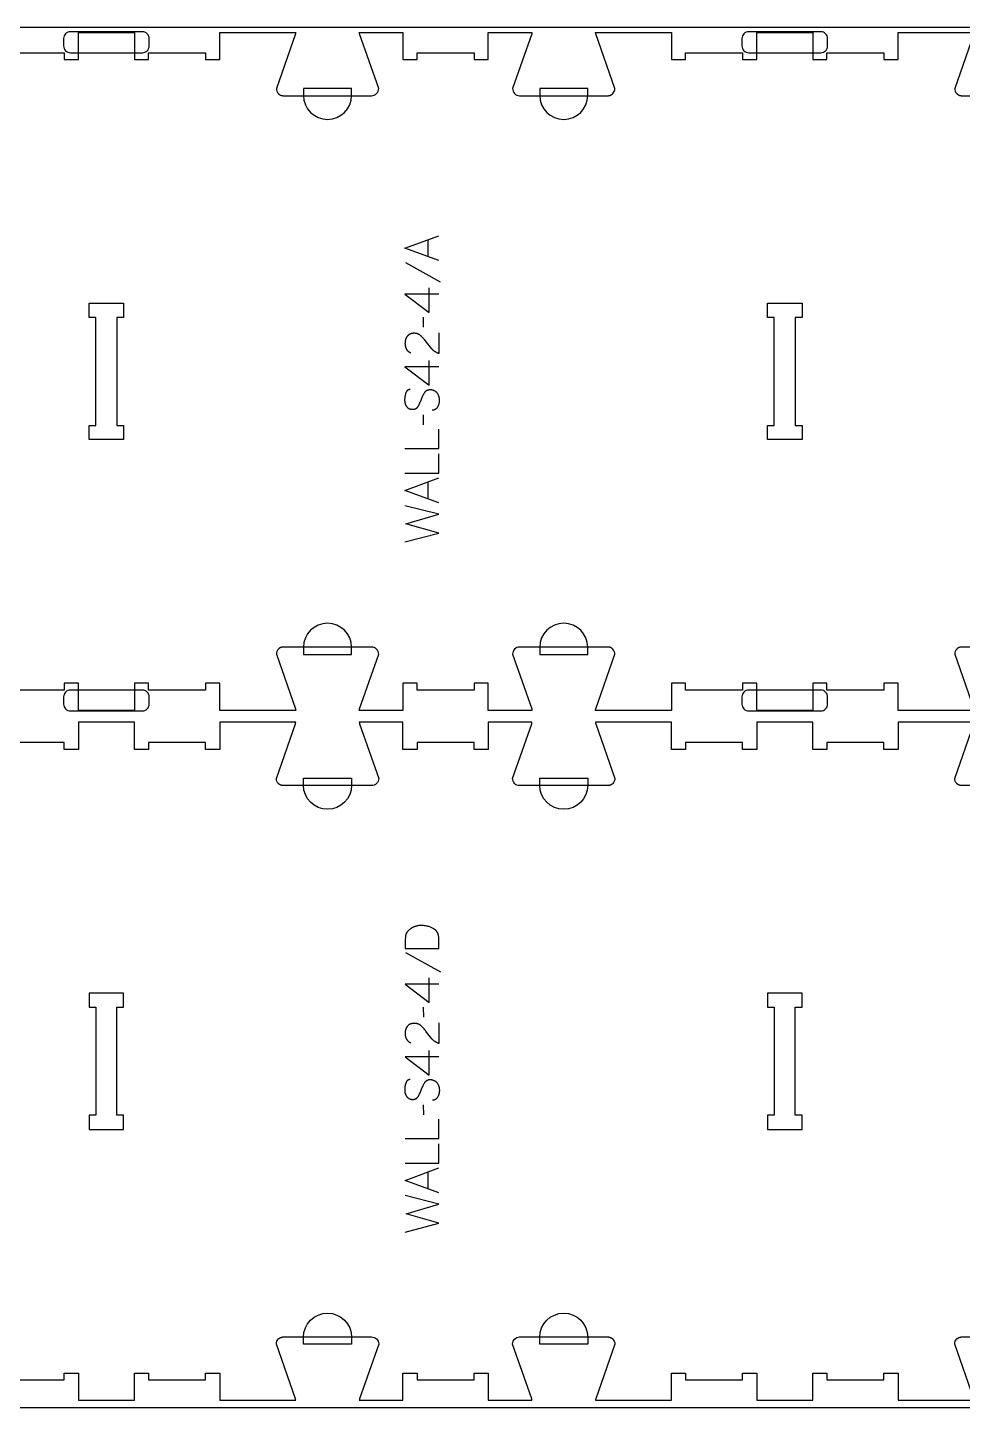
# Model space of a CAD drawing. Extents: x -10701 to -7518, y -19593 to -11999.
# Drawn here: x -9172 to -8345, y -13923 to -12703 of the extents above; entities that cross this region are included whole.
import ezdxf

# ---------------------------------------------------------------- set-up
doc = ezdxf.new("R2010")
doc.units = 0
for name, color, linetype in [('0_SHEET_SPRUCEPLY_2440X122', 1, 'CONTINUOUS'), ('1_ANYTOOL_1MMDEEP_LABELS_S', 2, 'CONTINUOUS'), ('3_ANYTOOL_CUTTHROUGH_INSID', 4, 'CONTINUOUS'), ('4_ANYTOOL_CUTTHROUGH_OUTSI', 5, 'CONTINUOUS'), ('5_ANYTOOL_HALF_MILL_9MM_IN', 3, 'CONTINUOUS')]:
    doc.layers.add(name, color=color, linetype=linetype)

msp = doc.modelspace()

# ---------------------------------------------------------------- linework, layer by layer
at = {"layer": '0_SHEET_SPRUCEPLY_2440X122'}
msp.add_lwpolyline([(-10329.7, -12703.3), (-10329.7, -13923.3), (-7889.7, -13923.3), (-7889.7, -12703.3)], close=True, dxfattribs=at)
at = {"layer": '1_ANYTOOL_1MMDEEP_LABELS_S'}
for points in [[(-8807.9, -12909.2), (-8837.9, -12898.3), (-8807.9, -12887.3)], [(-8817.4, -12905.8), (-8817.4, -12890.8)], [(-8837.4, -12910.9), (-8806.6, -12928.1)], [(-8807.9, -12939.1), (-8837.9, -12939.1), (-8816.5, -12955.1)], [(-8816.5, -12955.1), (-8816.5, -12933.4)], [(-8821.7, -12959.4), (-8821.7, -12968.2)], [(-8807.9, -12973.1), (-8807.9, -12991.4), (-8808.4, -12991.3), (-8808.6, -12991.2), (-8808.8, -12991.1), (-8809.1, -12991), (-8809.3, -12990.9), (-8809.5, -12990.8), (-8809.7, -12990.8), (-8809.9, -12990.7), (-8810.1, -12990.5), (-8810.3, -12990.4), (-8810.5, -12990.3), (-8810.7, -12990.2), (-8810.9, -12990.1), (-8811.1, -12990), (-8811.3, -12989.9), (-8811.5, -12989.7), (-8811.7, -12989.6), (-8811.9, -12989.5), (-8812.1, -12989.3), (-8812.2, -12989.2), (-8812.4, -12989), (-8812.6, -12988.9), (-8812.8, -12988.7), (-8812.9, -12988.6), (-8813.1, -12988.4), (-8813.3, -12988.2), (-8813.5, -12988.1), (-8813.6, -12987.9), (-8813.8, -12987.7), (-8814.1, -12987.4), (-8815.3, -12985.9), (-8816.5, -12984.4), (-8817.6, -12982.9), (-8818.8, -12981.4), (-8819.3, -12980.6), (-8819.9, -12979.9), (-8820.5, -12979.2), (-8821.1, -12978.5), (-8821.7, -12977.8), (-8822.3, -12977.2), (-8822.9, -12976.6), (-8823.5, -12976), (-8823.6, -12975.8), (-8823.8, -12975.7), (-8824, -12975.5), (-8824.1, -12975.4), (-8824.3, -12975.3), (-8824.5, -12975.1), (-8824.6, -12975), (-8824.8, -12974.9), (-8825, -12974.8), (-8825.2, -12974.7), (-8825.3, -12974.6), (-8825.5, -12974.5), (-8825.7, -12974.4), (-8825.9, -12974.3), (-8826.1, -12974.3), (-8826.3, -12974.2), (-8826.5, -12974.1), (-8826.7, -12974), (-8826.9, -12974), (-8827.1, -12973.9), (-8827.3, -12973.9), (-8827.5, -12973.8), (-8827.7, -12973.8), (-8827.9, -12973.7), (-8828.1, -12973.7), (-8828.3, -12973.7), (-8828.5, -12973.7), (-8828.7, -12973.6), (-8828.9, -12973.6), (-8829.2, -12973.6), (-8829.4, -12973.6), (-8829.6, -12973.6), (-8829.9, -12973.6), (-8830.1, -12973.6), (-8830.4, -12973.6), (-8830.6, -12973.6), (-8830.8, -12973.7), (-8831.1, -12973.7), (-8831.3, -12973.7), (-8831.5, -12973.8), (-8831.7, -12973.8), (-8832, -12973.8), (-8832.2, -12973.9), (-8832.4, -12973.9), (-8832.6, -12974), (-8832.8, -12974.1), (-8833, -12974.1), (-8833.2, -12974.2), (-8833.4, -12974.3), (-8833.5, -12974.4), (-8833.7, -12974.5), (-8833.9, -12974.6), (-8834.1, -12974.7), (-8834.2, -12974.8), (-8834.4, -12974.9), (-8834.6, -12975), (-8834.7, -12975.1), (-8834.9, -12975.3), (-8835, -12975.4), (-8835.2, -12975.5), (-8835.3, -12975.7), (-8835.5, -12975.8), (-8835.6, -12976), (-8835.8, -12976.1), (-8835.9, -12976.3), (-8836, -12976.4), (-8836.1, -12976.6), (-8836.2, -12976.8), (-8836.4, -12976.9), (-8836.5, -12977.1), (-8836.6, -12977.3), (-8836.7, -12977.5), (-8836.8, -12977.6), (-8836.9, -12977.8), (-8836.9, -12978), (-8837, -12978.2), (-8837.1, -12978.4), (-8837.2, -12978.6), (-8837.3, -12978.8), (-8837.3, -12979), (-8837.4, -12979.2), (-8837.4, -12979.4), (-8837.5, -12979.6), (-8837.6, -12979.8), (-8837.6, -12980), (-8837.6, -12980.2), (-8837.7, -12980.4), (-8837.7, -12980.7), (-8837.7, -12980.9), (-8837.8, -12981.1), (-8837.8, -12981.3), (-8837.8, -12981.6), (-8837.8, -12981.8), (-8837.8, -12982), (-8837.9, -12982.5), (-8837.8, -12982.9), (-8837.8, -12983.2), (-8837.8, -12983.6), (-8837.8, -12983.9), (-8837.7, -12984.3), (-8837.7, -12984.6), (-8837.6, -12984.9), (-8837.5, -12985.3), (-8837.4, -12985.6), (-8837.4, -12985.7), (-8837.4, -12985.9), (-8837.3, -12986), (-8837.2, -12986.2), (-8837.2, -12986.3), (-8837.1, -12986.5), (-8837.1, -12986.6), (-8837, -12986.8), (-8836.9, -12986.9), (-8836.9, -12987), (-8836.8, -12987.2), (-8836.7, -12987.3), (-8836.7, -12987.5), (-8836.6, -12987.6), (-8836.5, -12987.7), (-8836.4, -12987.8), (-8836.3, -12988), (-8836.2, -12988.1), (-8836.1, -12988.2), (-8836.1, -12988.4), (-8836, -12988.5), (-8835.9, -12988.6), (-8835.8, -12988.7), (-8835.7, -12988.8), (-8835.5, -12988.9), (-8835.4, -12989.1), (-8835.3, -12989.2), (-8835.2, -12989.3), (-8835.1, -12989.4), (-8835, -12989.5), (-8834.9, -12989.6), (-8834.7, -12989.7), (-8834.5, -12989.9), (-8834.2, -12990.1), (-8833.9, -12990.3), (-8833.7, -12990.5), (-8833.4, -12990.7), (-8833.1, -12990.8), (-8832.8, -12991)], [(-8807.9, -13003.3), (-8837.9, -13003.3), (-8816.5, -13019.3)], [(-8816.5, -13019.3), (-8816.5, -12997.6)], [(-8833.3, -13023.4), (-8833.5, -13023.4), (-8833.5, -13023.4), (-8833.6, -13023.4), (-8833.7, -13023.4), (-8833.8, -13023.4), (-8833.9, -13023.4), (-8834, -13023.4), (-8834.1, -13023.4), (-8834.2, -13023.4), (-8834.2, -13023.4), (-8834.3, -13023.5), (-8834.4, -13023.5), (-8834.5, -13023.5), (-8834.6, -13023.5), (-8834.7, -13023.6), (-8834.7, -13023.6), (-8834.8, -13023.6), (-8834.9, -13023.6), (-8835, -13023.7), (-8835, -13023.7), (-8835.1, -13023.7), (-8835.2, -13023.8), (-8835.3, -13023.8), (-8835.3, -13023.9), (-8835.4, -13023.9), (-8835.5, -13023.9), (-8835.5, -13024), (-8835.6, -13024), (-8835.7, -13024.1), (-8835.7, -13024.1), (-8835.8, -13024.2), (-8835.8, -13024.2), (-8835.9, -13024.3), (-8836, -13024.3), (-8836, -13024.4), (-8836.1, -13024.4), (-8836.1, -13024.5), (-8836.2, -13024.6), (-8836.2, -13024.6), (-8836.3, -13024.7), (-8836.4, -13024.8), (-8836.4, -13024.8), (-8836.5, -13024.9), (-8836.5, -13025), (-8836.6, -13025), (-8836.6, -13025.1), (-8836.6, -13025.2), (-8836.7, -13025.3), (-8836.7, -13025.4), (-8836.8, -13025.4), (-8836.8, -13025.5), (-8836.9, -13025.7), (-8837, -13025.9), (-8837.1, -13026), (-8837.1, -13026.2), (-8837.2, -13026.4), (-8837.3, -13026.6), (-8837.5, -13027.4), (-8837.7, -13028.2), (-8837.8, -13029), (-8838, -13029.8), (-8838, -13030.2), (-8838.1, -13030.6), (-8838.1, -13030.9), (-8838.1, -13031.3), (-8838.2, -13031.7), (-8838.2, -13032), (-8838.2, -13032.4), (-8838.2, -13032.7), (-8838.2, -13032.9), (-8838.2, -13033.1), (-8838.2, -13033.3), (-8838.2, -13033.5), (-8838.1, -13033.7), (-8838.1, -13033.9), (-8838.1, -13034.1), (-8838.1, -13034.3), (-8838, -13034.4), (-8838, -13034.6), (-8838, -13034.8), (-8837.9, -13035), (-8837.9, -13035.2), (-8837.8, -13035.4), (-8837.8, -13035.5), (-8837.7, -13035.7), (-8837.7, -13035.9), (-8837.6, -13036.1), (-8837.6, -13036.2), (-8837.5, -13036.4), (-8837.4, -13036.6), (-8837.3, -13036.7), (-8837.3, -13036.9), (-8837.2, -13037.1), (-8837.1, -13037.2), (-8837, -13037.4), (-8836.9, -13037.6), (-8836.8, -13037.7), (-8836.7, -13037.9), (-8836.6, -13038), (-8836.5, -13038.2), (-8836.4, -13038.4), (-8836.3, -13038.5), (-8836.1, -13038.7), (-8836, -13038.8), (-8835.9, -13038.9), (-8835.8, -13039.1), (-8835.6, -13039.2), (-8835.5, -13039.3), (-8835.4, -13039.4), (-8835.2, -13039.6), (-8835.1, -13039.7), (-8834.9, -13039.8), (-8834.8, -13039.9), (-8834.6, -13040), (-8834.5, -13040.1), (-8834.3, -13040.1), (-8834.2, -13040.2), (-8834, -13040.3), (-8833.8, -13040.4), (-8833.7, -13040.4), (-8833.5, -13040.5), (-8833.3, -13040.5), (-8833.1, -13040.6), (-8832.9, -13040.6), (-8832.8, -13040.7), (-8832.6, -13040.7), (-8832.4, -13040.7), (-8832.2, -13040.8), (-8832, -13040.8), (-8831.8, -13040.8), (-8831.6, -13040.8), (-8831.4, -13040.8), (-8831.2, -13040.8), (-8830.9, -13040.8), (-8830.7, -13040.8), (-8830.5, -13040.8), (-8830.3, -13040.8), (-8830.1, -13040.8), (-8829.9, -13040.7), (-8829.7, -13040.7), (-8829.5, -13040.7), (-8829.4, -13040.6), (-8829.2, -13040.6), (-8829, -13040.5), (-8828.8, -13040.4), (-8828.7, -13040.4), (-8828.7, -13040.4), (-8828.6, -13040.3), (-8828.5, -13040.3), (-8828.4, -13040.3), (-8828.3, -13040.2), (-8828.2, -13040.2), (-8828.2, -13040.1), (-8828.1, -13040.1), (-8828, -13040), (-8827.9, -13040), (-8827.9, -13039.9), (-8827.8, -13039.9), (-8827.7, -13039.8), (-8827.6, -13039.8), (-8827.6, -13039.7), (-8827.5, -13039.7), (-8827.4, -13039.6), (-8827.4, -13039.6), (-8827.3, -13039.5), (-8827.2, -13039.4), (-8827.1, -13039.4), (-8827.1, -13039.3), (-8827, -13039.2), (-8826.9, -13039.1), (-8826.8, -13039), (-8826.6, -13038.8), (-8826.5, -13038.7), (-8826.4, -13038.5), (-8826.3, -13038.4), (-8826.2, -13038.2), (-8826.1, -13038), (-8825.7, -13037.3), (-8825.3, -13036.6), (-8825, -13035.8), (-8824.6, -13035.1), (-8824.3, -13034.3), (-8823.9, -13033.5), (-8823.6, -13032.7), (-8823.3, -13031.8), (-8823, -13031), (-8822.7, -13030.2), (-8822.3, -13029.4), (-8822, -13028.7), (-8821.6, -13027.9), (-8821.2, -13027.2), (-8820.8, -13026.5), (-8820.4, -13025.8), (-8820.3, -13025.6), (-8820.1, -13025.5), (-8820, -13025.3), (-8820, -13025.2), (-8819.9, -13025.2), (-8819.8, -13025.1), (-8819.8, -13025), (-8819.7, -13025), (-8819.7, -13024.9), (-8819.6, -13024.8), (-8819.5, -13024.8), (-8819.5, -13024.7), (-8819.4, -13024.6), (-8819.3, -13024.6), (-8819.2, -13024.5), (-8819.2, -13024.5), (-8819.1, -13024.4), (-8819, -13024.3), (-8818.9, -13024.3), (-8818.9, -13024.2), (-8818.8, -13024.2), (-8818.7, -13024.1), (-8818.6, -13024.1), (-8818.6, -13024), (-8818.5, -13024), (-8818.4, -13024), (-8818.3, -13023.9), (-8818.2, -13023.9), (-8818.1, -13023.8), (-8818.1, -13023.8), (-8818, -13023.8), (-8817.9, -13023.7), (-8817.8, -13023.7), (-8817.7, -13023.7), (-8817.6, -13023.6), (-8817.5, -13023.6), (-8817.4, -13023.6), (-8817.2, -13023.5), (-8817.1, -13023.5), (-8816.9, -13023.5), (-8816.7, -13023.4), (-8816.5, -13023.4), (-8816.2, -13023.4), (-8816, -13023.4), (-8815.8, -13023.4), (-8815.6, -13023.4), (-8815.4, -13023.4), (-8815.2, -13023.4), (-8814.9, -13023.4), (-8814.7, -13023.4), (-8814.5, -13023.4), (-8814.2, -13023.5), (-8814, -13023.5), (-8813.8, -13023.6), (-8813.6, -13023.6), (-8813.4, -13023.6), (-8813.2, -13023.7), (-8813, -13023.8), (-8812.8, -13023.8), (-8812.6, -13023.9), (-8812.4, -13024), (-8812.2, -13024.1), (-8812, -13024.1), (-8811.8, -13024.2), (-8811.7, -13024.3), (-8811.5, -13024.4), (-8811.3, -13024.5), (-8811.2, -13024.7), (-8811, -13024.8), (-8810.8, -13024.9), (-8810.7, -13025), (-8810.5, -13025.2), (-8810.4, -13025.3), (-8810.3, -13025.4), (-8810.1, -13025.6), (-8810, -13025.7), (-8809.9, -13025.9), (-8809.7, -13026), (-8809.6, -13026.2), (-8809.5, -13026.4), (-8809.4, -13026.6), (-8809.2, -13026.9), (-8808.9, -13027.3), (-8808.8, -13027.7), (-8808.6, -13028), (-8808.4, -13028.4), (-8808.3, -13028.8), (-8808.2, -13029), (-8808.1, -13029.2), (-8808.1, -13029.4), (-8808, -13029.5), (-8807.9, -13029.7), (-8807.9, -13029.9), (-8807.8, -13030.1), (-8807.8, -13030.3), (-8807.7, -13030.5), (-8807.7, -13030.7), (-8807.7, -13030.9), (-8807.6, -13031.1), (-8807.6, -13031.3), (-8807.6, -13031.5), (-8807.5, -13031.9), (-8807.5, -13032.3), (-8807.5, -13032.8), (-8807.5, -13033.2), (-8807.5, -13033.6), (-8807.5, -13034), (-8807.6, -13034.4), (-8807.6, -13034.8), (-8807.7, -13035.2), (-8807.8, -13035.6), (-8807.9, -13035.9), (-8808, -13036.3), (-8808.1, -13036.7), (-8808.2, -13037.1), (-8808.4, -13037.4), (-8808.5, -13037.8), (-8808.7, -13038.1), (-8808.9, -13038.5), (-8809.1, -13038.8), (-8809.2, -13039), (-8809.3, -13039.2), (-8809.4, -13039.3), (-8809.5, -13039.5), (-8809.6, -13039.6), (-8809.7, -13039.8), (-8809.8, -13039.9), (-8809.9, -13040), (-8810.1, -13040.1), (-8810.2, -13040.3), (-8810.3, -13040.4), (-8810.5, -13040.5), (-8810.5, -13040.5), (-8810.6, -13040.6), (-8810.7, -13040.6), (-8810.7, -13040.7), (-8810.8, -13040.7), (-8810.9, -13040.8), (-8810.9, -13040.8), (-8811, -13040.9), (-8811.1, -13040.9), (-8811.2, -13041), (-8811.2, -13041), (-8811.3, -13041), (-8811.4, -13041.1), (-8811.5, -13041.1), (-8811.5, -13041.1), (-8811.6, -13041.2), (-8811.7, -13041.2), (-8811.8, -13041.2), (-8811.9, -13041.3), (-8811.9, -13041.3), (-8812.1, -13041.3), (-8812.3, -13041.4), (-8812.4, -13041.4), (-8812.6, -13041.5), (-8812.8, -13041.5), (-8813, -13041.5), (-8813.2, -13041.5), (-8813.3, -13041.6), (-8813.5, -13041.6), (-8813.7, -13041.6)], [(-8821.7, -13045.6), (-8821.7, -13054.4)], [(-8837.9, -13075.3), (-8807.9, -13075.3), (-8807.9, -13058.2)], [(-8837.9, -13097.2), (-8807.9, -13097.2), (-8807.9, -13080.1)], [(-8807.9, -13123.4), (-8837.9, -13112.5), (-8807.9, -13101.4)], [(-8817.4, -13119.9), (-8817.4, -13105)], [(-8837.9, -13158.1), (-8807.9, -13150.4), (-8837, -13141.9), (-8807.9, -13133.5), (-8837.9, -13126)], [(-8837.3, -13521), (-8806.5, -13538.2)], [(-8807.8, -13549.2), (-8837.8, -13549.2), (-8816.4, -13565.2)], [(-8816.4, -13565.2), (-8816.4, -13543.4)], [(-8821.7, -13569.5), (-8821.6, -13578.3)], [(-8807.8, -13583.2), (-8807.9, -13601.5), (-8808.3, -13601.4), (-8808.5, -13601.3), (-8808.8, -13601.2), (-8809, -13601.1), (-8809.2, -13601), (-8809.4, -13600.9), (-8809.6, -13600.8), (-8809.8, -13600.7), (-8810, -13600.6), (-8810.2, -13600.5), (-8810.4, -13600.4), (-8810.6, -13600.3), (-8810.8, -13600.2), (-8811, -13600.1), (-8811.2, -13599.9), (-8811.4, -13599.8), (-8811.6, -13599.7), (-8811.8, -13599.5), (-8812, -13599.4), (-8812.2, -13599.3), (-8812.3, -13599.1), (-8812.5, -13599), (-8812.7, -13598.8), (-8812.9, -13598.7), (-8813, -13598.5), (-8813.2, -13598.3), (-8813.4, -13598.2), (-8813.5, -13598), (-8813.7, -13597.8), (-8814, -13597.5), (-8815.2, -13596), (-8816.4, -13594.5), (-8817.6, -13593), (-8818.7, -13591.5), (-8819.3, -13590.7), (-8819.8, -13590), (-8820.4, -13589.3), (-8821, -13588.6), (-8821.6, -13587.9), (-8822.2, -13587.3), (-8822.8, -13586.6), (-8823.4, -13586), (-8823.6, -13585.9), (-8823.7, -13585.8), (-8823.9, -13585.6), (-8824, -13585.5), (-8824.2, -13585.4), (-8824.4, -13585.2), (-8824.6, -13585.1), (-8824.7, -13585), (-8824.9, -13584.9), (-8825.1, -13584.8), (-8825.3, -13584.7), (-8825.4, -13584.6), (-8825.6, -13584.5), (-8825.8, -13584.4), (-8826, -13584.3), (-8826.2, -13584.3), (-8826.4, -13584.2), (-8826.6, -13584.1), (-8826.8, -13584.1), (-8827, -13584), (-8827.2, -13584), (-8827.4, -13583.9), (-8827.6, -13583.9), (-8827.8, -13583.8), (-8828, -13583.8), (-8828.2, -13583.8), (-8828.4, -13583.7), (-8828.6, -13583.7), (-8828.9, -13583.7), (-8829.1, -13583.7), (-8829.3, -13583.7), (-8829.5, -13583.7), (-8829.8, -13583.7), (-8830, -13583.7), (-8830.3, -13583.7), (-8830.5, -13583.7), (-8830.7, -13583.7), (-8831, -13583.8), (-8831.2, -13583.8), (-8831.4, -13583.8), (-8831.6, -13583.9), (-8831.9, -13583.9), (-8832.1, -13584), (-8832.3, -13584), (-8832.5, -13584.1), (-8832.7, -13584.2), (-8832.9, -13584.2), (-8833.1, -13584.3), (-8833.3, -13584.4), (-8833.5, -13584.5), (-8833.6, -13584.6), (-8833.8, -13584.7), (-8834, -13584.8), (-8834.2, -13584.9), (-8834.3, -13585), (-8834.5, -13585.1), (-8834.7, -13585.2), (-8834.8, -13585.3), (-8835, -13585.5), (-8835.1, -13585.6), (-8835.3, -13585.8), (-8835.4, -13585.9), (-8835.5, -13586.1), (-8835.7, -13586.2), (-8835.8, -13586.4), (-8835.9, -13586.5), (-8836, -13586.7), (-8836.2, -13586.9), (-8836.3, -13587), (-8836.4, -13587.2), (-8836.5, -13587.4), (-8836.6, -13587.6), (-8836.7, -13587.7), (-8836.8, -13587.9), (-8836.9, -13588.1), (-8836.9, -13588.3), (-8837, -13588.5), (-8837.1, -13588.7), (-8837.2, -13588.9), (-8837.2, -13589.1), (-8837.3, -13589.3), (-8837.4, -13589.5), (-8837.4, -13589.7), (-8837.5, -13589.9), (-8837.5, -13590.1), (-8837.6, -13590.3), (-8837.6, -13590.5), (-8837.6, -13590.7), (-8837.7, -13591), (-8837.7, -13591.2), (-8837.7, -13591.4), (-8837.7, -13591.7), (-8837.7, -13591.9), (-8837.8, -13592.1), (-8837.8, -13592.6), (-8837.8, -13593), (-8837.7, -13593.3), (-8837.7, -13593.7), (-8837.7, -13594), (-8837.6, -13594.4), (-8837.6, -13594.7), (-8837.5, -13595), (-8837.4, -13595.3), (-8837.4, -13595.7), (-8837.3, -13595.8), (-8837.3, -13596), (-8837.2, -13596.1), (-8837.2, -13596.3), (-8837.1, -13596.4), (-8837, -13596.6), (-8837, -13596.7), (-8836.9, -13596.8), (-8836.9, -13597), (-8836.8, -13597.1), (-8836.7, -13597.3), (-8836.6, -13597.4), (-8836.6, -13597.5), (-8836.5, -13597.7), (-8836.4, -13597.8), (-8836.3, -13597.9), (-8836.2, -13598.1), (-8836.2, -13598.2), (-8836.1, -13598.3), (-8836, -13598.4), (-8835.9, -13598.6), (-8835.8, -13598.7), (-8835.7, -13598.8), (-8835.6, -13598.9), (-8835.5, -13599), (-8835.4, -13599.1), (-8835.2, -13599.3), (-8835.1, -13599.4), (-8835, -13599.5), (-8834.9, -13599.6), (-8834.8, -13599.7), (-8834.7, -13599.8), (-8834.4, -13600), (-8834.1, -13600.2), (-8833.9, -13600.4), (-8833.6, -13600.6), (-8833.3, -13600.7), (-8833, -13600.9), (-8832.7, -13601.1)], [(-8807.8, -13613.4), (-8837.8, -13613.4), (-8816.4, -13629.4)], [(-8816.4, -13629.4), (-8816.4, -13607.6)], [(-8833.2, -13633.4), (-8833.4, -13633.4), (-8833.5, -13633.4), (-8833.6, -13633.4), (-8833.6, -13633.5), (-8833.7, -13633.5), (-8833.8, -13633.5), (-8833.9, -13633.5), (-8834, -13633.5), (-8834.1, -13633.5), (-8834.2, -13633.5), (-8834.2, -13633.6), (-8834.3, -13633.6), (-8834.4, -13633.6), (-8834.5, -13633.6), (-8834.6, -13633.6), (-8834.6, -13633.7), (-8834.7, -13633.7), (-8834.8, -13633.7), (-8834.9, -13633.8), (-8834.9, -13633.8), (-8835, -13633.8), (-8835.1, -13633.9), (-8835.2, -13633.9), (-8835.2, -13633.9), (-8835.3, -13634), (-8835.4, -13634), (-8835.4, -13634.1), (-8835.5, -13634.1), (-8835.6, -13634.2), (-8835.6, -13634.2), (-8835.7, -13634.3), (-8835.8, -13634.3), (-8835.8, -13634.4), (-8835.9, -13634.4), (-8835.9, -13634.5), (-8836, -13634.5), (-8836.1, -13634.6), (-8836.1, -13634.7), (-8836.2, -13634.7), (-8836.2, -13634.8), (-8836.3, -13634.8), (-8836.3, -13634.9), (-8836.4, -13635), (-8836.4, -13635.1), (-8836.5, -13635.1), (-8836.5, -13635.2), (-8836.6, -13635.3), (-8836.6, -13635.4), (-8836.7, -13635.4), (-8836.7, -13635.5), (-8836.7, -13635.6), (-8836.8, -13635.8), (-8836.9, -13635.9), (-8837, -13636.1), (-8837, -13636.3), (-8837.1, -13636.5), (-8837.2, -13636.7), (-8837.4, -13637.5), (-8837.6, -13638.3), (-8837.7, -13639.1), (-8837.9, -13639.9), (-8837.9, -13640.3), (-8838, -13640.6), (-8838, -13641), (-8838, -13641.4), (-8838.1, -13641.7), (-8838.1, -13642.1), (-8838.1, -13642.5), (-8838.1, -13642.8), (-8838.1, -13643), (-8838.1, -13643.2), (-8838.1, -13643.4), (-8838.1, -13643.6), (-8838.1, -13643.8), (-8838, -13644), (-8838, -13644.2), (-8838, -13644.3), (-8838, -13644.5), (-8837.9, -13644.7), (-8837.9, -13644.9), (-8837.9, -13645.1), (-8837.8, -13645.3), (-8837.8, -13645.4), (-8837.7, -13645.6), (-8837.7, -13645.8), (-8837.6, -13646), (-8837.5, -13646.1), (-8837.5, -13646.3), (-8837.4, -13646.5), (-8837.3, -13646.7), (-8837.2, -13646.8), (-8837.2, -13647), (-8837.1, -13647.2), (-8837, -13647.3), (-8836.9, -13647.5), (-8836.8, -13647.6), (-8836.7, -13647.8), (-8836.6, -13648), (-8836.5, -13648.1), (-8836.4, -13648.3), (-8836.3, -13648.4), (-8836.2, -13648.6), (-8836.1, -13648.7), (-8835.9, -13648.9), (-8835.8, -13649), (-8835.7, -13649.2), (-8835.5, -13649.3), (-8835.4, -13649.4), (-8835.3, -13649.5), (-8835.1, -13649.6), (-8835, -13649.7), (-8834.8, -13649.9), (-8834.7, -13650), (-8834.5, -13650), (-8834.4, -13650.1), (-8834.2, -13650.2), (-8834.1, -13650.3), (-8833.9, -13650.4), (-8833.7, -13650.4), (-8833.6, -13650.5), (-8833.4, -13650.6), (-8833.2, -13650.6), (-8833, -13650.7), (-8832.9, -13650.7), (-8832.7, -13650.8), (-8832.5, -13650.8), (-8832.3, -13650.8), (-8832.1, -13650.9), (-8831.9, -13650.9), (-8831.7, -13650.9), (-8831.5, -13650.9), (-8831.3, -13650.9), (-8831.1, -13650.9), (-8830.9, -13650.9), (-8830.7, -13650.9), (-8830.4, -13650.9), (-8830.2, -13650.9), (-8830, -13650.9), (-8829.8, -13650.8), (-8829.7, -13650.8), (-8829.5, -13650.7), (-8829.3, -13650.7), (-8829.1, -13650.6), (-8828.9, -13650.6), (-8828.7, -13650.5), (-8828.7, -13650.5), (-8828.6, -13650.5), (-8828.5, -13650.4), (-8828.4, -13650.4), (-8828.3, -13650.3), (-8828.2, -13650.3), (-8828.2, -13650.3), (-8828.1, -13650.2), (-8828, -13650.2), (-8827.9, -13650.1), (-8827.8, -13650.1), (-8827.8, -13650), (-8827.7, -13650), (-8827.6, -13649.9), (-8827.5, -13649.9), (-8827.5, -13649.8), (-8827.4, -13649.8), (-8827.3, -13649.7), (-8827.3, -13649.6), (-8827.2, -13649.6), (-8827.1, -13649.5), (-8827.1, -13649.5), (-8827, -13649.4), (-8826.9, -13649.3), (-8826.8, -13649.2), (-8826.7, -13649.1), (-8826.6, -13648.9), (-8826.4, -13648.8), (-8826.3, -13648.6), (-8826.2, -13648.4), (-8826.1, -13648.3), (-8826, -13648.1), (-8825.6, -13647.4), (-8825.3, -13646.6), (-8824.9, -13645.9), (-8824.5, -13645.1), (-8824.2, -13644.4), (-8823.8, -13643.6), (-8823.5, -13642.7), (-8823.2, -13641.9), (-8822.9, -13641.1), (-8822.6, -13640.3), (-8822.2, -13639.5), (-8821.9, -13638.7), (-8821.5, -13638), (-8821.1, -13637.3), (-8820.7, -13636.6), (-8820.3, -13635.9), (-8820.2, -13635.7), (-8820.1, -13635.6), (-8819.9, -13635.4), (-8819.9, -13635.3), (-8819.8, -13635.3), (-8819.8, -13635.2), (-8819.7, -13635.1), (-8819.6, -13635), (-8819.6, -13635), (-8819.5, -13634.9), (-8819.4, -13634.8), (-8819.4, -13634.8), (-8819.3, -13634.7), (-8819.2, -13634.7), (-8819.2, -13634.6), (-8819.1, -13634.5), (-8819, -13634.5), (-8818.9, -13634.4), (-8818.9, -13634.4), (-8818.8, -13634.3), (-8818.7, -13634.3), (-8818.6, -13634.2), (-8818.6, -13634.2), (-8818.5, -13634.1), (-8818.4, -13634.1), (-8818.3, -13634), (-8818.2, -13634), (-8818.1, -13634), (-8818.1, -13633.9), (-8818, -13633.9), (-8817.9, -13633.9), (-8817.8, -13633.8), (-8817.7, -13633.8), (-8817.6, -13633.8), (-8817.5, -13633.7), (-8817.4, -13633.7), (-8817.3, -13633.7), (-8817.2, -13633.6), (-8817, -13633.6), (-8816.8, -13633.5), (-8816.6, -13633.5), (-8816.4, -13633.5), (-8816.2, -13633.5), (-8816, -13633.5), (-8815.7, -13633.5), (-8815.5, -13633.4), (-8815.3, -13633.5), (-8815.1, -13633.5), (-8814.8, -13633.5), (-8814.6, -13633.5), (-8814.4, -13633.5), (-8814.2, -13633.6), (-8813.9, -13633.6), (-8813.7, -13633.6), (-8813.5, -13633.7), (-8813.3, -13633.7), (-8813.1, -13633.8), (-8812.9, -13633.9), (-8812.7, -13633.9), (-8812.5, -13634), (-8812.3, -13634.1), (-8812.1, -13634.1), (-8811.9, -13634.2), (-8811.8, -13634.3), (-8811.6, -13634.4), (-8811.4, -13634.5), (-8811.2, -13634.6), (-8811.1, -13634.7), (-8810.9, -13634.9), (-8810.8, -13635), (-8810.6, -13635.1), (-8810.5, -13635.2), (-8810.3, -13635.4), (-8810.2, -13635.5), (-8810, -13635.7), (-8809.9, -13635.8), (-8809.8, -13636), (-8809.6, -13636.1), (-8809.5, -13636.3), (-8809.4, -13636.5), (-8809.3, -13636.7), (-8809.1, -13637), (-8808.9, -13637.4), (-8808.7, -13637.7), (-8808.5, -13638.1), (-8808.3, -13638.5), (-8808.2, -13638.9), (-8808.1, -13639.1), (-8808, -13639.2), (-8808, -13639.4), (-8807.9, -13639.6), (-8807.9, -13639.8), (-8807.8, -13640), (-8807.7, -13640.2), (-8807.7, -13640.4), (-8807.7, -13640.6), (-8807.6, -13640.8), (-8807.6, -13641), (-8807.6, -13641.2), (-8807.5, -13641.4), (-8807.5, -13641.6), (-8807.5, -13642), (-8807.4, -13642.4), (-8807.4, -13642.8), (-8807.4, -13643.3), (-8807.4, -13643.7), (-8807.5, -13644.1), (-8807.5, -13644.5), (-8807.6, -13644.9), (-8807.6, -13645.3), (-8807.7, -13645.6), (-8807.8, -13646), (-8807.9, -13646.4), (-8808, -13646.8), (-8808.1, -13647.1), (-8808.3, -13647.5), (-8808.4, -13647.9), (-8808.6, -13648.2), (-8808.8, -13648.6), (-8809, -13648.9), (-8809.1, -13649.1), (-8809.2, -13649.2), (-8809.3, -13649.4), (-8809.4, -13649.6), (-8809.5, -13649.7), (-8809.6, -13649.8), (-8809.7, -13650), (-8809.9, -13650.1), (-8810, -13650.2), (-8810.1, -13650.4), (-8810.2, -13650.5), (-8810.4, -13650.6), (-8810.4, -13650.6), (-8810.5, -13650.7), (-8810.6, -13650.7), (-8810.6, -13650.8), (-8810.7, -13650.8), (-8810.8, -13650.9), (-8810.9, -13650.9), (-8810.9, -13651), (-8811, -13651), (-8811.1, -13651), (-8811.1, -13651.1), (-8811.2, -13651.1), (-8811.3, -13651.2), (-8811.4, -13651.2), (-8811.5, -13651.2), (-8811.5, -13651.3), (-8811.6, -13651.3), (-8811.7, -13651.3), (-8811.8, -13651.4), (-8811.9, -13651.4), (-8812, -13651.4), (-8812.2, -13651.5), (-8812.4, -13651.5), (-8812.5, -13651.6), (-8812.7, -13651.6), (-8812.9, -13651.6), (-8813.1, -13651.6), (-8813.3, -13651.6), (-8813.4, -13651.6), (-8813.6, -13651.7)], [(-8821.7, -13655.7), (-8821.6, -13664.5)], [(-8837.8, -13685.4), (-8807.8, -13685.4), (-8807.8, -13668.3)], [(-8837.8, -13707.2), (-8807.8, -13707.2), (-8807.8, -13690.1)], [(-8807.8, -13733.5), (-8837.8, -13722.6), (-8807.8, -13711.5)], [(-8817.3, -13730), (-8817.3, -13715.1)], [(-8837.8, -13768.2), (-8807.8, -13760.5), (-8836.9, -13752), (-8807.8, -13743.5), (-8837.8, -13736)]]:
    msp.add_lwpolyline(points, dxfattribs=at)
msp.add_lwpolyline([(-8837.8, -13517.6), (-8807.8, -13517.6), (-8807.9, -13509.1), (-8807.9, -13508.7), (-8807.9, -13508.3), (-8807.9, -13507.9), (-8807.9, -13507.5), (-8808, -13507.1), (-8808.1, -13506.7), (-8808.1, -13506.4), (-8808.2, -13506), (-8808.3, -13505.6), (-8808.4, -13505.3), (-8808.5, -13505), (-8808.6, -13504.6), (-8808.7, -13504.3), (-8808.8, -13504.2), (-8808.9, -13504), (-8808.9, -13503.9), (-8809, -13503.7), (-8809.1, -13503.6), (-8809.1, -13503.4), (-8809.2, -13503.3), (-8809.3, -13503.1), (-8809.4, -13503), (-8809.5, -13502.9), (-8809.6, -13502.7), (-8809.7, -13502.6), (-8809.8, -13502.5), (-8809.8, -13502.3), (-8809.9, -13502.2), (-8810, -13502.1), (-8810.2, -13502), (-8810.3, -13501.8), (-8810.4, -13501.7), (-8810.5, -13501.6), (-8810.6, -13501.5), (-8810.7, -13501.4), (-8810.8, -13501.3), (-8810.9, -13501.1), (-8811.1, -13501), (-8811.2, -13500.9), (-8811.3, -13500.8), (-8811.4, -13500.7), (-8811.6, -13500.6), (-8811.7, -13500.5), (-8811.8, -13500.4), (-8812, -13500.3), (-8812.3, -13500.2), (-8812.6, -13500), (-8812.9, -13499.8), (-8813.5, -13499.5), (-8814.1, -13499.2), (-8814.7, -13498.9), (-8815.4, -13498.7), (-8816, -13498.4), (-8816.7, -13498.2), (-8817.3, -13498), (-8818, -13497.8), (-8818.6, -13497.7), (-8819.3, -13497.6), (-8820, -13497.4), (-8820.7, -13497.4), (-8821.4, -13497.3), (-8822, -13497.2), (-8822.7, -13497.2), (-8823.5, -13497.2), (-8824, -13497.2), (-8824.6, -13497.2), (-8825.2, -13497.3), (-8825.8, -13497.3), (-8826.4, -13497.4), (-8826.7, -13497.5), (-8826.9, -13497.5), (-8827.2, -13497.6), (-8827.5, -13497.7), (-8827.8, -13497.7), (-8828.1, -13497.8), (-8828.3, -13497.9), (-8828.6, -13498), (-8828.9, -13498.1), (-8829.1, -13498.2), (-8829.4, -13498.3), (-8829.7, -13498.4), (-8830, -13498.5), (-8830.2, -13498.6), (-8830.7, -13498.8), (-8831.3, -13499.1), (-8831.8, -13499.4), (-8832.3, -13499.7), (-8832.6, -13499.9), (-8832.9, -13500.1), (-8833.2, -13500.3), (-8833.4, -13500.5), (-8833.7, -13500.7), (-8834, -13500.9), (-8834.2, -13501.1), (-8834.5, -13501.3), (-8834.7, -13501.6), (-8834.9, -13501.8), (-8835.1, -13502), (-8835.3, -13502.2), (-8835.5, -13502.5), (-8835.7, -13502.7), (-8835.9, -13503), (-8836.1, -13503.2), (-8836.2, -13503.4), (-8836.4, -13503.7), (-8836.5, -13504), (-8836.6, -13504.2), (-8836.8, -13504.5), (-8836.9, -13504.7), (-8837, -13505), (-8837.1, -13505.3), (-8837.2, -13505.6), (-8837.2, -13505.8), (-8837.3, -13506.1), (-8837.4, -13506.4), (-8837.4, -13506.7), (-8837.4, -13507), (-8837.5, -13507.3), (-8837.5, -13507.6), (-8837.6, -13510), (-8837.7, -13512.5), (-8837.7, -13515)], close=True, dxfattribs=at)
at = {"layer": '3_ANYTOOL_CUTTHROUGH_INSID', "color": 4}
for points in [[(-9116.9, -12947), (-9086.7, -12947), (-9086.7, -12959.5), (-9092.7, -12959.5), (-9092.7, -13055), (-9086.7, -13055), (-9086.7, -13067.5), (-9117.2, -13067.5), (-9117.2, -13055), (-9111.2, -13055), (-9111.2, -12959.5), (-9117.2, -12959.5), (-9117.2, -12947)], [(-8516.9, -12947), (-8486.7, -12947), (-8486.7, -12959.5), (-8492.7, -12959.5), (-8492.7, -13055), (-8486.7, -13055), (-8486.7, -13067.5), (-8517.2, -13067.5), (-8517.2, -13055), (-8511.2, -13055), (-8511.2, -12959.5), (-8517.2, -12959.5), (-8517.2, -12947)], [(-9116.9, -13677.5), (-9086.7, -13677.5), (-9086.7, -13665), (-9092.7, -13665), (-9092.7, -13569.5), (-9086.7, -13569.5), (-9086.7, -13557), (-9117.2, -13557), (-9117.2, -13569.5), (-9111.2, -13569.5), (-9111.2, -13665), (-9117.2, -13665), (-9117.2, -13677.5)], [(-8516.9, -13677.5), (-8486.7, -13677.5), (-8486.7, -13665), (-8492.7, -13665), (-8492.7, -13569.5), (-8486.7, -13569.5), (-8486.7, -13557), (-8517.2, -13557), (-8517.2, -13569.5), (-8511.2, -13569.5), (-8511.2, -13665), (-8517.2, -13665), (-8517.2, -13677.5)]]:
    msp.add_lwpolyline(points, close=True, dxfattribs=at)
at = {"layer": '4_ANYTOOL_CUTTHROUGH_OUTSI', "color": 5}
for points in [[(-9189.7, -12725.5), (-9139.2, -12725.5), (-9139.2, -12731.5), (-9126.7, -12731.5), (-9126.7, -12707.5), (-9077.2, -12707.5), (-9077.2, -12731.5), (-9064.7, -12731.5), (-9064.7, -12725.5), (-9014.2, -12725.5), (-9014.2, -12731.5), (-9001.7, -12731.5), (-9001.7, -12707.5), (-8934.5, -12707.5), (-8934.5, -12707.5, -0.061485), (-8934.7, -12708.9), (-8951.6, -12757.2), (-8951.6, -12757.2), (-8951.6, -12757.2), (-8951.6, -12757.2, 0.198912), (-8949.8, -12761.7), (-8949.7, -12761.8), (-8949.6, -12761.9), (-8949.5, -12762), (-8949.4, -12762.1), (-8949.2, -12762.2), (-8949.1, -12762.2), (-8949, -12762.3), (-8948.9, -12762.4), (-8948.7, -12762.5), (-8948.6, -12762.6), (-8948.5, -12762.7), (-8948.3, -12762.7), (-8948.2, -12762.8), (-8948.1, -12762.9), (-8947.9, -12762.9), (-8947.8, -12763), (-8947.6, -12763.1), (-8947.5, -12763.1), (-8947.3, -12763.2), (-8947.2, -12763.2), (-8947, -12763.3), (-8946.9, -12763.3), (-8946.7, -12763.3), (-8946.6, -12763.4), (-8946.4, -12763.4), (-8946.3, -12763.4), (-8946.1, -12763.4), (-8946, -12763.5), (-8945.8, -12763.5), (-8945.7, -12763.5), (-8945.5, -12763.5), (-8945.4, -12763.5), (-8867.4, -12763.5, 0.414214), (-8861.1, -12757.2), (-8861.1, -12757.2), (-8861.1, -12757.2), (-8878, -12708.9), (-8878, -12708.9, -0.061485), (-8878.3, -12707.5), (-8839.7, -12707.5), (-8839.7, -12731.5), (-8827.2, -12731.5), (-8827.2, -12725.5), (-8776.7, -12725.5), (-8776.7, -12731.5), (-8764.2, -12731.5), (-8764.2, -12707.5), (-8725.6, -12707.5), (-8725.6, -12707.5, -0.061485), (-8725.8, -12708.9), (-8742.7, -12757.2), (-8742.7, -12757.2), (-8742.7, -12757.2), (-8742.7, -12757.2, 0.414214), (-8736.5, -12763.5), (-8658.5, -12763.5), (-8658.3, -12763.5), (-8658.2, -12763.5), (-8658, -12763.5), (-8657.9, -12763.5), (-8657.7, -12763.4), (-8657.6, -12763.4), (-8657.4, -12763.4), (-8657.3, -12763.4), (-8657.1, -12763.3), (-8657, -12763.3), (-8656.8, -12763.3), (-8656.7, -12763.2), (-8656.5, -12763.2), (-8656.4, -12763.1), (-8656.2, -12763.1), (-8656.1, -12763), (-8655.9, -12762.9), (-8655.8, -12762.9), (-8655.7, -12762.8), (-8655.5, -12762.7), (-8655.4, -12762.7), (-8655.3, -12762.6), (-8655.1, -12762.5), (-8655, -12762.4), (-8654.9, -12762.3), (-8654.7, -12762.2), (-8654.6, -12762.2), (-8654.5, -12762.1), (-8654.4, -12762), (-8654.3, -12761.9), (-8654.2, -12761.8), (-8654.1, -12761.7, 0.198912), (-8652.2, -12757.2), (-8652.2, -12757.2), (-8669.1, -12708.9), (-8669.1, -12708.9, -0.061485), (-8669.4, -12707.5), (-8602.2, -12707.5), (-8602.2, -12731.5), (-8589.7, -12731.5), (-8589.7, -12725.5), (-8539.2, -12725.5), (-8539.2, -12731.5), (-8526.7, -12731.5), (-8526.7, -12707.5), (-8477.2, -12707.5), (-8477.2, -12731.5), (-8464.7, -12731.5), (-8464.7, -12725.5), (-8414.2, -12725.5), (-8414.2, -12731.5), (-8401.7, -12731.5), (-8401.7, -12707.5), (-8334.5, -12707.5)], [(-8334.7, -12708.9), (-8351.6, -12757.2), (-8351.6, -12757.2), (-8351.6, -12757.2), (-8351.6, -12757.2, 0.198912), (-8349.8, -12761.7), (-8349.7, -12761.8), (-8349.6, -12761.9), (-8349.5, -12762), (-8349.4, -12762.1), (-8349.2, -12762.2), (-8349.1, -12762.2), (-8349, -12762.3), (-8348.9, -12762.4), (-8348.7, -12762.5), (-8348.6, -12762.6), (-8348.5, -12762.7), (-8348.3, -12762.7), (-8348.2, -12762.8), (-8348.1, -12762.9), (-8347.9, -12762.9), (-8347.8, -12763), (-8347.6, -12763.1), (-8347.5, -12763.1), (-8347.3, -12763.2), (-8347.2, -12763.2), (-8347, -12763.3), (-8346.9, -12763.3), (-8346.7, -12763.3), (-8346.6, -12763.4), (-8346.4, -12763.4), (-8346.3, -12763.4), (-8346.1, -12763.4), (-8346, -12763.5), (-8345.8, -12763.5), (-8345.7, -12763.5), (-8345.5, -12763.5), (-8345.4, -12763.5), (-8267.4, -12763.5, 0.414214)], [(-8334.5, -13307), (-8351.9, -13307), (-8401.7, -13307), (-8401.7, -13283), (-8414.2, -13283), (-8414.2, -13289), (-8464.7, -13289), (-8464.7, -13283), (-8477.2, -13283), (-8477.2, -13307), (-8526.7, -13307), (-8526.7, -13283), (-8539.2, -13283), (-8539.2, -13289), (-8589.7, -13289), (-8589.7, -13283), (-8602.2, -13283), (-8602.2, -13307), (-8669.4, -13307), (-8669.4, -13307, -0.061485), (-8669.1, -13305.6), (-8652.2, -13257.3), (-8652.2, -13257.3), (-8652.2, -13257.2), (-8652.2, -13257.2, 0.198912), (-8654.1, -13252.8), (-8654.2, -13252.7), (-8654.3, -13252.6), (-8654.4, -13252.5), (-8654.5, -13252.4), (-8654.6, -13252.3), (-8654.7, -13252.2), (-8654.9, -13252.1), (-8655, -13252), (-8655.1, -13252), (-8655.3, -13251.9), (-8655.4, -13251.8), (-8655.5, -13251.7), (-8655.7, -13251.7), (-8655.8, -13251.6), (-8655.9, -13251.5), (-8656.1, -13251.5), (-8656.2, -13251.4), (-8656.4, -13251.4), (-8656.5, -13251.3), (-8656.7, -13251.3), (-8656.8, -13251.2), (-8657, -13251.2), (-8657.1, -13251.1), (-8657.3, -13251.1), (-8657.4, -13251.1), (-8657.6, -13251.1), (-8657.7, -13251), (-8657.9, -13251), (-8658, -13251), (-8658.2, -13251), (-8658.3, -13251), (-8658.5, -13251), (-8736.5, -13251, 0.414214), (-8742.7, -13257.2), (-8742.7, -13257.3), (-8742.7, -13257.3), (-8725.8, -13305.6), (-8725.8, -13305.6, -0.061485), (-8725.6, -13307), (-8764.2, -13307), (-8764.2, -13283), (-8776.7, -13283), (-8776.7, -13289), (-8827.2, -13289), (-8827.2, -13283), (-8839.7, -13283), (-8839.7, -13307), (-8878.3, -13307), (-8878.3, -13307, -0.061485), (-8878, -13305.6), (-8861.1, -13257.3), (-8861.1, -13257.3), (-8861.1, -13257.2), (-8861.1, -13257.2, 0.414214), (-8867.4, -13251), (-8945.4, -13251), (-8945.5, -13251), (-8945.7, -13251), (-8945.8, -13251), (-8946, -13251), (-8946.1, -13251), (-8946.3, -13251.1), (-8946.4, -13251.1), (-8946.6, -13251.1), (-8946.7, -13251.1), (-8946.9, -13251.2), (-8947, -13251.2), (-8947.2, -13251.3), (-8947.3, -13251.3), (-8947.5, -13251.4), (-8947.6, -13251.4), (-8947.8, -13251.5), (-8947.9, -13251.5), (-8948.1, -13251.6), (-8948.2, -13251.7), (-8948.3, -13251.7), (-8948.5, -13251.8), (-8948.6, -13251.9), (-8948.7, -13252), (-8948.9, -13252), (-8949, -13252.1), (-8949.1, -13252.2), (-8949.2, -13252.3), (-8949.4, -13252.4), (-8949.5, -13252.5), (-8949.6, -13252.6), (-8949.7, -13252.7), (-8949.8, -13252.8, 0.198912), (-8951.6, -13257.2), (-8951.6, -13257.3), (-8951.6, -13257.3), (-8934.7, -13305.6), (-8934.7, -13305.6, -0.061485), (-8934.5, -13307), (-8951.9, -13307), (-9001.7, -13307), (-9001.7, -13283), (-9014.2, -13283), (-9014.2, -13289), (-9064.7, -13289), (-9064.7, -13283), (-9077.2, -13283), (-9077.2, -13307), (-9126.7, -13307), (-9126.7, -13283), (-9139.2, -13283), (-9139.2, -13289), (-9189.7, -13289)], [(-8267.4, -13251), (-8345.4, -13251), (-8345.5, -13251), (-8345.7, -13251), (-8345.8, -13251), (-8346, -13251), (-8346.1, -13251), (-8346.3, -13251.1), (-8346.4, -13251.1), (-8346.6, -13251.1), (-8346.7, -13251.1), (-8346.9, -13251.2), (-8347, -13251.2), (-8347.2, -13251.3), (-8347.3, -13251.3), (-8347.5, -13251.4), (-8347.6, -13251.4), (-8347.8, -13251.5), (-8347.9, -13251.5), (-8348.1, -13251.6), (-8348.2, -13251.7), (-8348.3, -13251.7), (-8348.5, -13251.8), (-8348.6, -13251.9), (-8348.7, -13252), (-8348.9, -13252), (-8349, -13252.1), (-8349.1, -13252.2), (-8349.2, -13252.3), (-8349.4, -13252.4), (-8349.5, -13252.5), (-8349.6, -13252.6), (-8349.7, -13252.7), (-8349.8, -13252.8, 0.198912), (-8351.6, -13257.2), (-8351.6, -13257.3), (-8351.6, -13257.3), (-8334.7, -13305.6)], [(-8334.5, -13317.5), (-8401.7, -13317.5), (-8401.7, -13341.5), (-8414.2, -13341.5), (-8414.2, -13335.5), (-8464.7, -13335.5), (-8464.7, -13341.5), (-8477.2, -13341.5), (-8477.2, -13317.5), (-8526.7, -13317.5), (-8526.7, -13341.5), (-8539.2, -13341.5), (-8539.2, -13335.5), (-8589.7, -13335.5), (-8589.7, -13341.5), (-8602.2, -13341.5), (-8602.2, -13317.5), (-8651.9, -13317.5), (-8669.4, -13317.5), (-8669.4, -13317.5, 0.061485), (-8669.1, -13318.9), (-8652.2, -13367.2), (-8652.2, -13367.2), (-8652.2, -13367.2), (-8652.2, -13367.2, -0.198912), (-8654.1, -13371.7), (-8654.2, -13371.8), (-8654.3, -13371.9), (-8654.4, -13372), (-8654.5, -13372.1), (-8654.6, -13372.2), (-8654.7, -13372.2), (-8654.9, -13372.3), (-8655, -13372.4), (-8655.1, -13372.5), (-8655.3, -13372.6), (-8655.4, -13372.7), (-8655.5, -13372.7), (-8655.7, -13372.8), (-8655.8, -13372.9), (-8655.9, -13372.9), (-8656.1, -13373), (-8656.2, -13373.1), (-8656.4, -13373.1), (-8656.5, -13373.2), (-8656.7, -13373.2), (-8656.8, -13373.3), (-8657, -13373.3), (-8657.1, -13373.3), (-8657.3, -13373.4), (-8657.4, -13373.4), (-8657.6, -13373.4), (-8657.7, -13373.4), (-8657.9, -13373.5), (-8658, -13373.5), (-8658.2, -13373.5), (-8658.3, -13373.5), (-8658.5, -13373.5), (-8736.5, -13373.5, -0.414214), (-8742.7, -13367.2), (-8742.7, -13367.2), (-8742.7, -13367.2), (-8725.8, -13318.9), (-8725.8, -13318.9, 0.061485), (-8725.6, -13317.5), (-8764.2, -13317.5), (-8764.2, -13341.5), (-8776.7, -13341.5), (-8776.7, -13335.5), (-8827.2, -13335.5), (-8827.2, -13341.5), (-8839.7, -13341.5), (-8839.7, -13317.5), (-8878.3, -13317.5), (-8878.3, -13317.5, 0.061485), (-8878, -13318.9), (-8861.1, -13367.2), (-8861.1, -13367.2), (-8861.1, -13367.2), (-8861.1, -13367.2, -0.414214), (-8867.4, -13373.5), (-8945.4, -13373.5), (-8945.5, -13373.5), (-8945.7, -13373.5), (-8945.8, -13373.5), (-8946, -13373.5), (-8946.1, -13373.4), (-8946.3, -13373.4), (-8946.4, -13373.4), (-8946.6, -13373.4), (-8946.7, -13373.3), (-8946.9, -13373.3), (-8947, -13373.3), (-8947.2, -13373.2), (-8947.3, -13373.2), (-8947.5, -13373.1), (-8947.6, -13373.1), (-8947.8, -13373), (-8947.9, -13372.9), (-8948.1, -13372.9), (-8948.2, -13372.8), (-8948.3, -13372.7), (-8948.5, -13372.7), (-8948.6, -13372.6), (-8948.7, -13372.5), (-8948.9, -13372.4), (-8949, -13372.3), (-8949.1, -13372.2), (-8949.2, -13372.2), (-8949.4, -13372.1), (-8949.5, -13372), (-8949.6, -13371.9), (-8949.7, -13371.8), (-8949.8, -13371.7, -0.198912), (-8951.6, -13367.2), (-8951.6, -13367.2), (-8951.6, -13367.2), (-8934.7, -13318.9), (-8934.7, -13318.9, 0.061485), (-8934.5, -13317.5), (-8951.9, -13317.5), (-9001.7, -13317.5), (-9001.7, -13341.5), (-9014.2, -13341.5), (-9014.2, -13335.5), (-9064.7, -13335.5), (-9064.7, -13341.5), (-9077.2, -13341.5), (-9077.2, -13317.5), (-9126.7, -13317.5), (-9126.7, -13341.5), (-9139.2, -13341.5), (-9139.2, -13335.5), (-9189.7, -13335.5)], [(-8267.4, -13373.5), (-8345.4, -13373.5), (-8345.5, -13373.5), (-8345.7, -13373.5), (-8345.8, -13373.5), (-8346, -13373.5), (-8346.1, -13373.4), (-8346.3, -13373.4), (-8346.4, -13373.4), (-8346.6, -13373.4), (-8346.7, -13373.3), (-8346.9, -13373.3), (-8347, -13373.3), (-8347.2, -13373.2), (-8347.3, -13373.2), (-8347.5, -13373.1), (-8347.6, -13373.1), (-8347.8, -13373), (-8347.9, -13372.9), (-8348.1, -13372.9), (-8348.2, -13372.8), (-8348.3, -13372.7), (-8348.5, -13372.7), (-8348.6, -13372.6), (-8348.7, -13372.5), (-8348.9, -13372.4), (-8349, -13372.3), (-8349.1, -13372.2), (-8349.2, -13372.2), (-8349.4, -13372.1), (-8349.5, -13372), (-8349.6, -13371.9), (-8349.7, -13371.8), (-8349.8, -13371.7, -0.198912), (-8351.6, -13367.2), (-8351.6, -13367.2), (-8351.6, -13367.2), (-8334.7, -13318.9)], [(-9189.7, -13899), (-9139.2, -13899), (-9139.2, -13893), (-9126.7, -13893), (-9126.7, -13917), (-9077.2, -13917), (-9077.2, -13893), (-9064.7, -13893), (-9064.7, -13899), (-9014.2, -13899), (-9014.2, -13893), (-9001.7, -13893), (-9001.7, -13917), (-8934.5, -13917), (-8934.5, -13917, 0.061485), (-8934.7, -13915.6), (-8951.6, -13867.3), (-8951.6, -13867.3), (-8951.6, -13867.2), (-8951.6, -13867.2, -0.198912), (-8949.8, -13862.8), (-8949.7, -13862.7), (-8949.6, -13862.6), (-8949.5, -13862.5), (-8949.4, -13862.4), (-8949.2, -13862.3), (-8949.1, -13862.2), (-8949, -13862.1), (-8948.9, -13862), (-8948.7, -13862), (-8948.6, -13861.9), (-8948.5, -13861.8), (-8948.3, -13861.7), (-8948.2, -13861.7), (-8948.1, -13861.6), (-8947.9, -13861.5), (-8947.8, -13861.5), (-8947.6, -13861.4), (-8947.5, -13861.4), (-8947.3, -13861.3), (-8947.2, -13861.3), (-8947, -13861.2), (-8946.9, -13861.2), (-8946.7, -13861.1), (-8946.6, -13861.1), (-8946.4, -13861.1), (-8946.3, -13861.1), (-8946.1, -13861), (-8946, -13861), (-8945.8, -13861), (-8945.7, -13861), (-8945.5, -13861), (-8945.4, -13861), (-8867.4, -13861, -0.414214), (-8861.1, -13867.2), (-8861.1, -13867.3), (-8861.1, -13867.3), (-8878, -13915.6), (-8878, -13915.6, 0.061485), (-8878.3, -13917), (-8839.7, -13917), (-8839.7, -13893), (-8827.2, -13893), (-8827.2, -13899), (-8776.7, -13899), (-8776.7, -13893), (-8764.2, -13893), (-8764.2, -13917), (-8725.6, -13917), (-8725.6, -13917, 0.061485), (-8725.8, -13915.6), (-8742.7, -13867.3), (-8742.7, -13867.3), (-8742.7, -13867.2), (-8742.7, -13867.2, -0.414214), (-8736.5, -13861), (-8658.5, -13861), (-8658.3, -13861), (-8658.2, -13861), (-8658, -13861), (-8657.9, -13861), (-8657.7, -13861), (-8657.6, -13861.1), (-8657.4, -13861.1), (-8657.3, -13861.1), (-8657.1, -13861.1), (-8657, -13861.2), (-8656.8, -13861.2), (-8656.7, -13861.3), (-8656.5, -13861.3), (-8656.4, -13861.4), (-8656.2, -13861.4), (-8656.1, -13861.5), (-8655.9, -13861.5), (-8655.8, -13861.6), (-8655.7, -13861.7), (-8655.5, -13861.7), (-8655.4, -13861.8), (-8655.3, -13861.9), (-8655.1, -13862), (-8655, -13862), (-8654.9, -13862.1), (-8654.7, -13862.2), (-8654.6, -13862.3), (-8654.5, -13862.4), (-8654.4, -13862.5), (-8654.3, -13862.6), (-8654.2, -13862.7), (-8654.1, -13862.8, -0.198912), (-8652.2, -13867.2), (-8652.2, -13867.3), (-8652.2, -13867.3), (-8669.1, -13915.6), (-8669.1, -13915.6, 0.061485), (-8669.4, -13917), (-8602.2, -13917), (-8602.2, -13893), (-8589.7, -13893), (-8589.7, -13899), (-8539.2, -13899), (-8539.2, -13893), (-8526.7, -13893), (-8526.7, -13917), (-8477.2, -13917), (-8477.2, -13893), (-8464.7, -13893), (-8464.7, -13899), (-8414.2, -13899), (-8414.2, -13893), (-8401.7, -13893), (-8401.7, -13917), (-8351.9, -13917), (-8334.5, -13917)], [(-8334.7, -13915.6), (-8351.6, -13867.3), (-8351.6, -13867.3), (-8351.6, -13867.2), (-8351.6, -13867.2, -0.198912), (-8349.8, -13862.8), (-8349.7, -13862.7), (-8349.6, -13862.6), (-8349.5, -13862.5), (-8349.4, -13862.4), (-8349.2, -13862.3), (-8349.1, -13862.2), (-8349, -13862.1), (-8348.9, -13862), (-8348.7, -13862), (-8348.6, -13861.9), (-8348.5, -13861.8), (-8348.3, -13861.7), (-8348.2, -13861.7), (-8348.1, -13861.6), (-8347.9, -13861.5), (-8347.8, -13861.5), (-8347.6, -13861.4), (-8347.5, -13861.4), (-8347.3, -13861.3), (-8347.2, -13861.3), (-8347, -13861.2), (-8346.9, -13861.2), (-8346.7, -13861.1), (-8346.6, -13861.1), (-8346.4, -13861.1), (-8346.3, -13861.1), (-8346.1, -13861), (-8346, -13861), (-8345.8, -13861), (-8345.7, -13861), (-8345.5, -13861), (-8345.4, -13861), (-8267.4, -13861, -0.414214)]]:
    msp.add_lwpolyline(points, format="xyb", dxfattribs=at)
at = {"layer": '5_ANYTOOL_HALF_MILL_9MM_IN', "color": 3}
for points in [[(-9133.8, -12707, 0.414214), (-9139.8, -12713), (-9139.8, -12719.5, 0.414214), (-9133.8, -12725.5), (-9070.1, -12725.5, 0.414214), (-9064.1, -12719.5), (-9064.1, -12713, 0.414214), (-9070.1, -12707)], [(-8533.8, -12707, 0.414214), (-8539.8, -12713), (-8539.8, -12719.5, 0.414214), (-8533.8, -12725.5), (-8470.1, -12725.5, 0.414214), (-8464.1, -12719.5), (-8464.1, -12713, 0.414214), (-8470.1, -12707)], [(-8927.6, -12763.2, 1), (-8885.1, -12763.2), (-8885.1, -12763), (-8885.1, -12757), (-8927.6, -12757), (-8927.6, -12763), (-8927.6, -12763.2)], [(-8718.7, -12763.2, 1), (-8676.2, -12763.2), (-8676.2, -12763), (-8676.2, -12757), (-8718.7, -12757), (-8718.7, -12763), (-8718.7, -12763.2)], [(-8885.1, -13251.2, 1), (-8927.6, -13251.2), (-8927.6, -13251.5), (-8927.6, -13257.5), (-8885.1, -13257.5), (-8885.1, -13251.5), (-8885.1, -13251.2)], [(-8676.2, -13251.2, 1), (-8718.7, -13251.2), (-8718.7, -13251.5), (-8718.7, -13257.5), (-8676.2, -13257.5), (-8676.2, -13251.5), (-8676.2, -13251.2)], [(-9133.8, -13289, 0.414214), (-9139.8, -13295), (-9139.8, -13301.5, 0.414214), (-9133.8, -13307.5), (-9070.1, -13307.5, 0.414214), (-9064.1, -13301.5), (-9064.1, -13295, 0.414214), (-9070.1, -13289)], [(-8533.8, -13289, 0.414214), (-8539.8, -13295), (-8539.8, -13301.5, 0.414214), (-8533.8, -13307.5), (-8470.1, -13307.5, 0.414214), (-8464.1, -13301.5), (-8464.1, -13295, 0.414214), (-8470.1, -13289)], [(-8885.1, -13373.2, -1), (-8927.6, -13373.2), (-8927.6, -13373), (-8927.6, -13367), (-8885.1, -13367), (-8885.1, -13373), (-8885.1, -13373.2)], [(-8676.2, -13373.2, -1), (-8718.7, -13373.2), (-8718.7, -13373), (-8718.7, -13367), (-8676.2, -13367), (-8676.2, -13373), (-8676.2, -13373.2)], [(-8927.6, -13861.2, -1), (-8885.1, -13861.2), (-8885.1, -13861.5), (-8885.1, -13867.5), (-8927.6, -13867.5), (-8927.6, -13861.5), (-8927.6, -13861.2)], [(-8718.7, -13861.2, -1), (-8676.2, -13861.2), (-8676.2, -13861.5), (-8676.2, -13867.5), (-8718.7, -13867.5), (-8718.7, -13861.5), (-8718.7, -13861.2)]]:
    msp.add_lwpolyline(points, format="xyb", close=True, dxfattribs=at)

doc.saveas('drawing.dxf')
